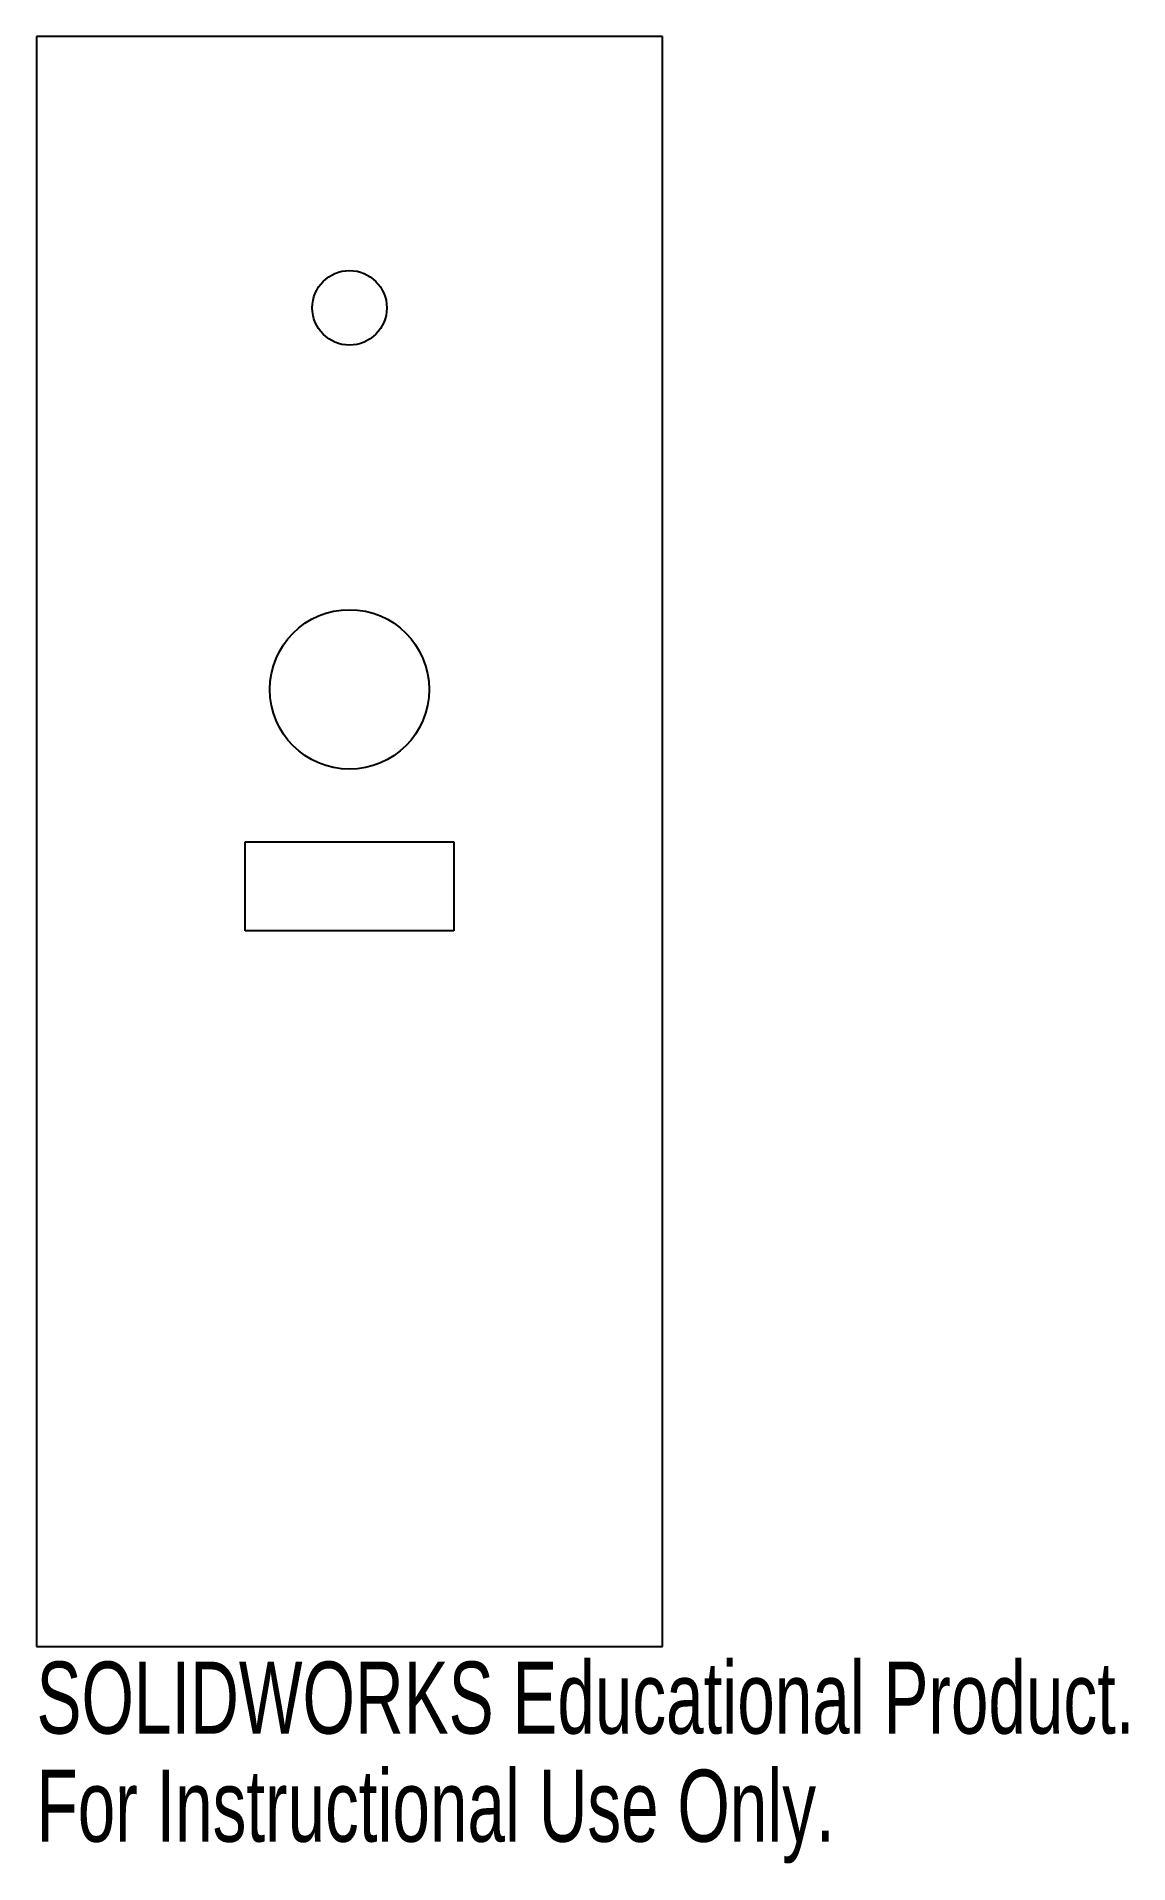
# Model space of a CAD drawing. Header units: millimetres. Extents: x 0 to 73, y -63 to 60.
import ezdxf

# ---------------------------------------------------------------- set-up
doc = ezdxf.new("R2010")
doc.units = ezdxf.units.MM
doc.styles.add('SLDTEXTSTYLE0', font='TXT', dxfattribs={"width": 0.7})

msp = doc.modelspace()

# ---------------------------------------------------------------- linework, layer by layer
at = {"color": 7, "linetype": 'Continuous', "lineweight": 25}
for p, q in [((42, 60), (0, 60)), ((0, 60), (0, -48)), ((42, -48), (42, 60)), ((14, 5.97), (28, 5.97)), ((14, 0), (14, 5.97)), ((28, 5.97), (28, 0)), ((28, 0), (14, 0)), ((0, -48), (42, -48))]:
    msp.add_line(p, q, dxfattribs=at)
for centre, radius in [((21, 41.8), 2.5), ((21, 16.2), 5.35)]:
    msp.add_circle(centre, radius, dxfattribs=at)

# ---------------------------------------------------------------- texts
at = {"color": 7, "linetype": 'Continuous', "char_height": 4.8336, "attachment_point": 1, "style": 'SLDTEXTSTYLE0'}
for s, insert in [('SOLIDWORKS Educational Product.', (0, -49.02)), ('For Instructional Use Only.', (0, -56.27))]:
    msp.add_mtext(s, dxfattribs=dict(at, insert=insert))

doc.saveas('drawing.dxf')
